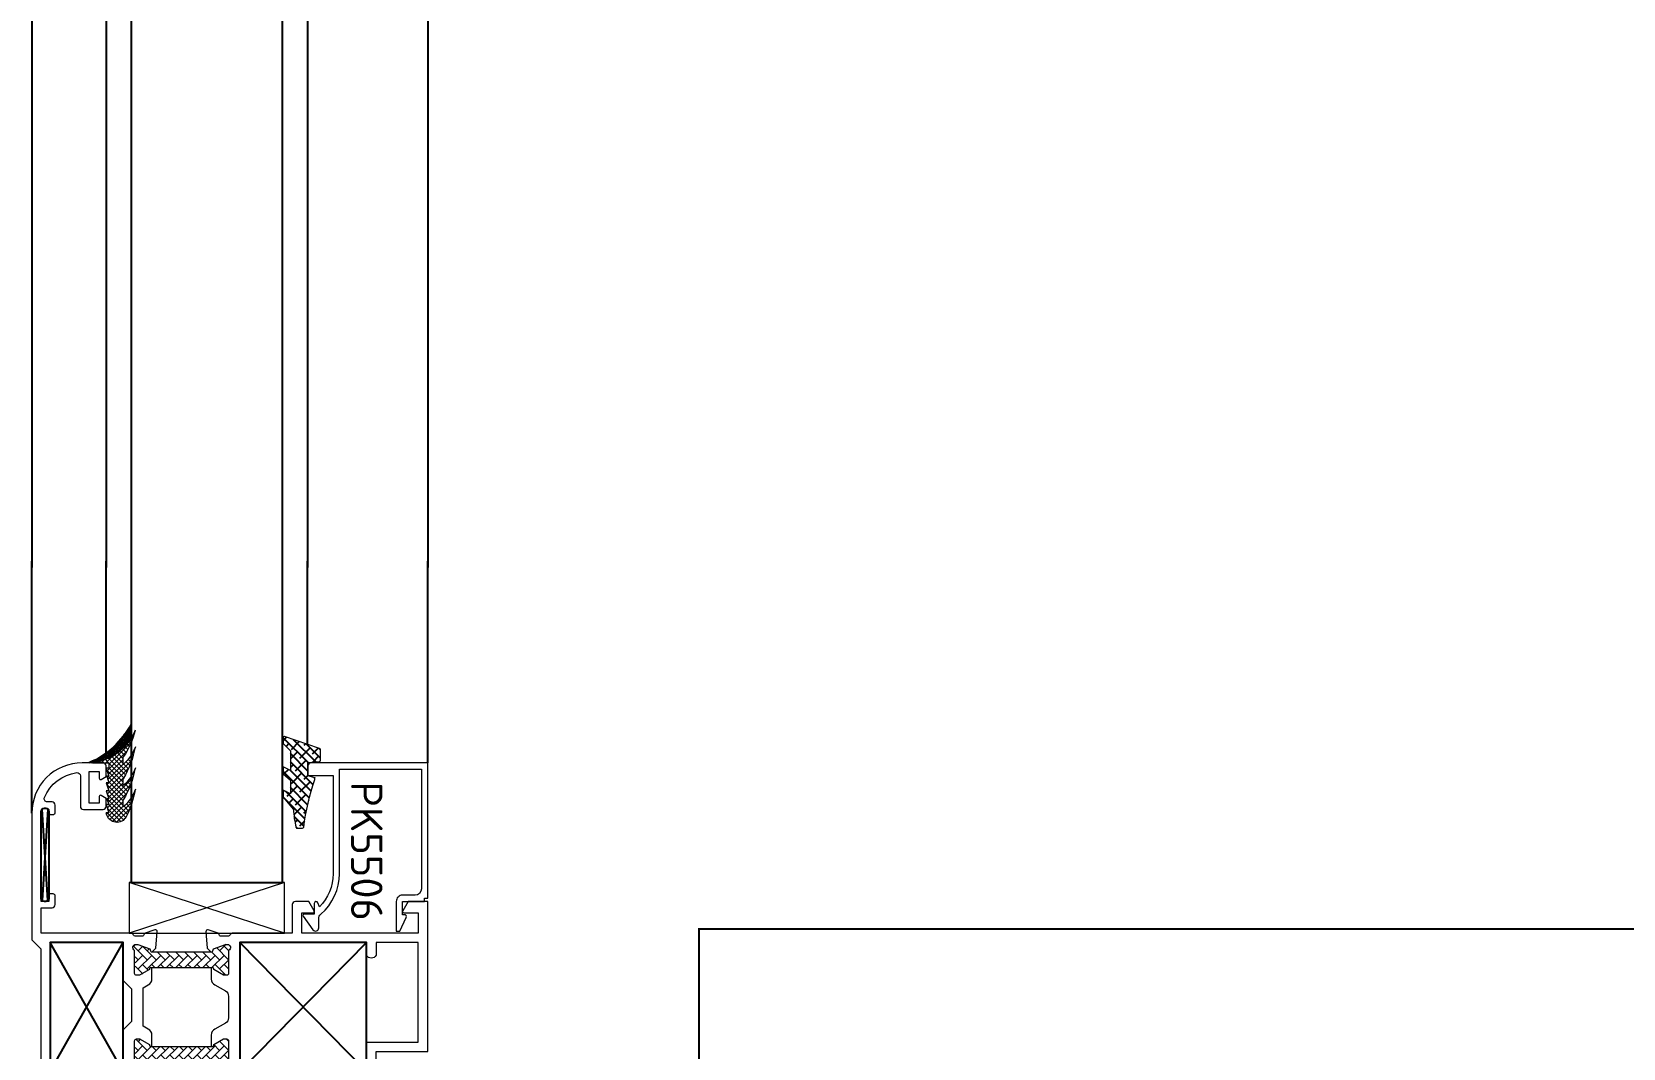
# Model space of a CAD drawing. Header units: inches. Extents: x 24920 to 61775, y 10942 to 38819.
# Drawn here: x 42706.7 to 42959.1, y 24187.6 to 24348.9 of the extents above; entities that cross this region are included whole.
import ezdxf
from ezdxf.enums import TextEntityAlignment as Align

# ---------------------------------------------------------------- set-up
doc = ezdxf.new("R2010")
doc.units = ezdxf.units.IN
doc.header["$MEASUREMENT"] = 0
doc.header["$PDMODE"] = 1
for name, color, linetype in [('0-dimension', 3, 'Continuous'), ('0-铝合金投影', 112, 'Continuous'), ('0-铝型材', 6, 'Continuous'), ('1_型材文字', 53, 'Continuous'), ('1_角码', 145, 'Continuous'), ('1_配件等', 145, 'Continuous'), ('4玻璃幕墙', 4, 'Continuous'), ('A-ELEV-GLAZ', 155, 'Continuous'), ('bz', 1, 'Continuous'), ('dim', 173, 'Continuous'), ('LAYER1', 9, 'Continuous'), ('P-完成面', 3, 'Continuous'), ('PUB_HATCH', 8, 'Continuous'), ('填充', 8, 'Continuous')]:
    doc.layers.add(name, color=color, linetype=linetype)
doc.styles.add('DIM', font='simplex.shx', dxfattribs={"width": 0.6, "bigfont": 'extfont.shx'})
doc.styles.add('节点标注', font='TSSDENG', dxfattribs={"width": 0.7, "bigfont": 'HZTXT'})
doc.dimstyles.new('1比25', dxfattribs={"dimscale": 25, "dimtxt": 3.5, "dimasz": 1, "dimexe": 1, "dimexo": 1, "dimgap": 0.6, "dimtad": 1, "dimdec": 0, "dimrnd": 5, "dimzin": 0, "dimdsep": 46, "dimtxsty": 'DIM', "dimblk": 'ARCHTICK', "dimcen": 0.09, "dimdle": 1, "dimclrd": 1, "dimclre": 1, "dimclrt": 1, "dimadec": 0, "dimazin": 0, "dimtfac": 1, "dimtdec": 0, "dimtix": 1, "dimtmove": 2, "dimatfit": 3, "dimldrblk": '引线箭头（自定义）', "dimfxl": 0, "dimtolj": 1, "dimtzin": 0, "dimarcsym": 0})

# ---------------------------------------------------------------- blocks, each defined once
blk = doc.blocks.new('jt1retgr')
at = {"layer": 'PUB_HATCH'}
h = blk.add_hatch(dxfattribs=at)
h.set_pattern_fill('ANSI38', color=256, scale=0.3, angle=90, style=0)
h.set_pattern_definition([(135, (-33372.16932846193, -12130.21499361774), (-0.6735192090801866, -0.6735192090801864), []), (225, (-33372.16932846193, -12130.21499361774), (-0.6735192090801867, -2.020557627240559), [2.38125, -1.428749999999999])])
edge = h.paths.add_edge_path()
edge.add_arc((5.21368653531681, -3.751369694853565), 0.2000000000081566, -89.99999999791572, 12.291178669965916, ccw=False)
edge.add_line((5.213686535324086, -3.951369694854292), (4.396281005014316, -3.951369694854292))
edge.add_arc((4.396281005021592, -3.751369694853565), 0.2000000000007276, 202.2263016916417, 269.9999999979156, ccw=False)
edge.add_line((4.211141597210371, -3.827022848639899), (3.160827811305352, -2.793188075160287))
edge.add_line((3.160827811305352, -2.793188075160287), (0.03540430798602756, -2.793188075160287))
edge.add_line((0.0354043079860276, -2.793188075160287), (0.6253967245138484, -3.951369694854292))
edge.add_line((0.6253967245138484, -3.951369694854292), (-0.5042500181079957, -3.951369694854292))
edge.add_line((-0.5042500181079959, -3.951369694854292), (-1.504055551260535, -2.793188075160287))
edge.add_line((-1.504055551260535, -2.793188075160287), (-3.654979366874613, -2.793188075160287))
edge.add_line((-3.654979366874613, -2.793188075160287), (-3.064986950346792, -3.951369694854292))
edge.add_line((-3.064986950346792, -3.951369694854292), (-4.194633692968636, -3.951369694854292))
edge.add_line((-4.194633692968636, -3.951369694854292), (-6.138046794440014, -2.299999999999272))
edge.add_arc((-5.648265787232956, 11.02926395109898), 13.33825936593933, 255.4989929169481, 267.89562535710763, ccw=False)
edge.add_arc((-8.93804679443565, -1.6904530304746), 0.2000000000016397, 180.0000000005211, 255.4989929160493, ccw=False)
edge.add_line((-9.138046794440015, -1.690453030476419), (-9.138046794440015, -0.8779957847964396))
edge.add_arc((-8.93804679443565, -0.8779957848000776), 0.2000000000043656, 96.99088902801992, 179.9999999989578, ccw=False)
edge.add_arc((-13.28335703766788, 34.55830016878645), 35.50171973476818, 276.9908890281266, 289.5342684073844)
edge.add_line((-1.412626060096954, 1.10000000000582), (-1.112626060108595, 1.100000000000363))
edge.add_line((-1.112626060108595, 1.100000000000363), (-0.8126260601129615, 0))
edge.add_line((-0.8126260601129615, 0), (1.287373939892859, 0))
edge.add_line((1.287373939892859, 0), (1.467949674050032, 1.819749226551721))
edge.add_arc((1.666972205559432, 1.799999999999272), 0.1999999999945746, 89.99999999791561, 174.333028193871, ccw=False)
edge.add_line((1.666972205566707, 2), (3.324719082142109, 2))
edge.add_arc((3.324719082142109, 1.800000000004729), 0.1999999999952706, 12.291178669326086, 90, ccw=False)
edge.add_line((3.520134754391618, 1.842575991318881), (5.409102207580871, -3.708793703533956))
at = {"layer": '1_配件等', "lineweight": 9}
blk.add_lwpolyline([(5.409102207580871, -3.708793703533956, -0.4785360332758481), (5.213686535324086, -3.951369694854292), (4.396281005014316, -3.951369694854292, -0.3046512834815854), (4.211141597210371, -3.827022848639899), (3.160827811305352, -2.793188075160287), (0.0354043079860276, -2.793188075160287), (0.6253967245138484, -3.951369694854292), (-0.5042500181079959, -3.951369694854292), (-1.504055551260535, -2.793188075160287), (-3.654979366874613, -2.793188075160287), (-3.064986950346792, -3.951369694854292), (-4.194633692968636, -3.951369694854292), (-6.138046794440014, -2.299999999999272, -0.0541433272488327), (-8.988126198652026, -1.884081678339498, -0.3418842107346199), (-9.138046794440015, -1.690453030476419), (-9.138046794440015, -0.8779957847964396, -0.3789115697812797), (-8.962389096574043, -0.6794826811328676, 0.0547855309662918), (-1.412626060096954, 1.10000000000582), (-1.112626060108595, 1.100000000000363), (-0.8126260601129615, 0), (1.287373939892859, 0), (1.467949674050032, 1.819749226551721, -0.3855321943494289), (1.666972205566707, 2), (3.324719082142109, 2, -0.352689386655525), (3.520134754391618, 1.842575991318881)], format="xyb", close=True, dxfattribs=at)
blk = doc.blocks.new('PK5506')
at = {"layer": '0-铝型材', "lineweight": 9}
blk.add_lwpolyline([(-24.05410618783208, -4.000217362890907), (-21.95398006535834, -4.000217362890907), (-21.95403705723584, -0.5003543628899934), (-21.45400605723262, -0.5003473628912616), (-21.45401405723533, -0.0003473628912616), (0.0458899427903816, 4.6371096687e-06), (0.0458899427903816, -18.50016436289115, -0.4142135623730951), (-0.4541100572096184, -19.00016436289115), (-1.954110057209618, -19.00016436289115), (-1.954110057209618, -15.00017962974743), (-17.5500368658104, -15.00018636866844, 0.2006680091547975), (-22.81903924944345, -17.20018864537815), (-22.16092049714644, -17.41507598871249, -0.8534600213173069), (-22.25404005724704, -18.00025736289171), (-23.95407005719608, -18.00024262959232), (-23.95407005719608, -19.60022036289229, -0.6104819596029583), (-24.27041605720297, -19.76294036289255), (-26.44497649470577, -18.20688082491688, -0.7293416224067295), (-26.15405205724528, -17.3002323628898), (-24.70602026861161, -17.3002323628898, 0.2195849521490703), (-23.94517314323457, -16.94916352391374, -0.2197185801068457), (-17.54977404390229, -14.00018636855384), (-0.9541100572096184, -14.00017919766651), (-0.9541100572096184, -1.000011734809959), (-19.95402899972396, -1.000322805593896, 0.4142135373502237), (-20.9540126278298, -2.000339091810019), (-20.95398006757023, -4.000073479710409, -0.4142557054092502), (-21.95398005720926, -5.000217362890907), (-26.65403705724748, -5.000217362890907), (-26.65403705724748, -4.441679364830633), (-24.4808916663751, -3.42832502677993, -0.5486187866266656), (-24.05410618783208, -3.700217362891635)], format="xyb", close=True, dxfattribs=at)
blk.add_blockref('jt1retgr', (-1.204110057209618, -19.00016436289115))
blk = doc.blocks.new('jtww')
at = {"layer": 'A-ELEV-GLAZ', "ltscale": 3}
h = blk.add_hatch(dxfattribs=at)
h.set_pattern_fill('ANSI36', color=252, scale=0.066)
h.set_pattern_definition([(45, (15.13436106266454, 2.59951690165326), (0.1111306694982308, 0.4074791214935129), [0.5238750000000002, -0.104775, 0, -0.104775])])
edge = h.paths.add_edge_path()
edge.add_line((7.456901594029943, 3.951369694751974), (5.25059511241244, 3.951369694751974))
edge.add_arc((9.6618838455409, -3.191011355755563), 8.394824319692862, 121.7003733196396, 172.9516264233444)
edge.add_line((1.33050000000486, -2.160905256025671), (1.33050000000486, -2.706784059208529))
edge.add_arc((13.87949792117552, -8.105922956342054), 13.6611877103185, 118.043030774745, 156.7204674396831, ccw=False)
at = {"layer": 'LAYER1', "lineweight": 9}
h = blk.add_hatch(dxfattribs=at)
h.set_pattern_fill('ANSI37', color=8, scale=0.165, style=0)
h.set_pattern_definition([(44.99999999999999, (15.13436106266454, 2.59951690165326), (-0.3704355649941025, 0.3704355649941025), []), (135, (15.13436106266454, 2.59951690165326), (-0.3704355649941026, -0.3704355649941025), [])])
h.paths.add_polyline_path([(-2.276650537073408, 2.713449445638161), (-1.18688140405601, 2.713449445638161, -0.0838649914916456), (3.780077632597851, 4.58930548044509, 0.1176096148961845), (1.073056192567775, 2.713449445638161), (2.267303649068082, 2.713449445638161, -0.0958320188994669), (6.505351099907158, 4.587765950794619, 0.2719981570504106), (1.33050000000486, -2.16090525654954), (1.33050000000486, 0.4298478910618542), (0.4782124723654415, 0.4298478910618542), (0.4782124723654415, 0.0048309828539459), (-0.7968382523746987, 0.4298478910618542), (-0.7968382523746987, 0.0865887704690067), (-1.826615614036825, 0.4298478910618542), (-1.826615614036825, 0.0048309828539459), (-3.10166633866055, 0.4298478910618542), (-3.10166633866055, 0.0048309828539459), (-4.37671706340069, 0.4298478910618542), (-4.37671706340069, 0.1216656909359699), (-5.30126366383655, 0.4298478910618542), (-5.30126366383655, 0.0048309828539459), (-6.57631438834386, 0.4298478910618542), (-6.57631438834386, 0.0048309827957382, -0.6862462320006325), (-7.436426825449133, 3.039785260594271, -0.0774035857818756), (-2.951019759674352, 4.59089102959615, 0.1177655769966079), (-5.662110583775473, 2.713449445638161), (-4.536588133464363, 2.713449445638161, -0.0838649914916455), (0.4303709031894978, 4.58930548044509, 0.1176096149042532)])
at = {"color": 1, "ltscale": 3}
blk.add_line((7.456901594146359, 3.951369694751974), (5.965104170341247, 3.951369694751974), dxfattribs=at)
blk.add_arc((13.87949792059345, -8.105922955818187), 13.66118770955657, 118.0430307754168, 156.7204674416884, dxfattribs=at)
at = {"layer": '1_配件等', "linetype": 'ByBlock', "lineweight": 9}
for p, q in [((-5.662110583775473, 2.713449445638161), (-4.536588133347947, 2.713449445638161)), ((-2.276650536840576, 2.713449445638161), (-1.186881404172425, 2.713449445638161)), ((1.073056192567775, 2.713449445638161), (2.267303649184497, 2.713449445638161)), ((-5.30126366383655, 0.0048309828539459), (-6.57631438834386, 0.4298478910618542)), ((-6.57631438834386, 0.4298478910618542), (-6.57631438834386, 0.0048309828539459)), ((-4.37671706340069, 0.1216656909359699), (-5.30126366383655, 0.4298478910618542)), ((-5.30126366383655, 0.4298478910618542), (-5.30126366383655, 0.0048309828539459)), ((-3.10166633866055, 0.0048309828539459), (-4.37671706340069, 0.4298478910618542)), ((-4.37671706340069, 0.4298478910618542), (-4.37671706340069, 0.1216656909359699)), ((-3.10166633866055, 0.0048309828539459), (-4.37671706340069, 0.4298478910618542)), ((-4.37671706340069, 0.4298478910618542), (-4.37671706340069, 0.1216656909359699)), ((-3.10166633866055, 0.4298478910618542), (-3.10166633866055, 0.0048309828539459)), ((-1.826615614036825, 0.0048309828539459), (-3.10166633866055, 0.4298478910618542)), ((-3.10166633866055, 0.4298478910618542), (-3.10166633866055, 0.0048309828539459)), ((-1.826615614036825, 0.0048309828539459), (-3.10166633866055, 0.4298478910618542)), ((-0.7968382523746987, 0.0865887704690067), (-1.826615614036825, 0.4298478910618542)), ((-1.826615614036825, 0.4298478910618542), (-1.826615614036825, 0.0048309828539459)), ((-0.7968382523746987, 0.0865887704690067), (-1.826615614036825, 0.4298478910618542)), ((-1.826615614036825, 0.4298478910618542), (-1.826615614036825, 0.0048309828539459)), ((0.4782124723654415, 0.0048309828539459), (-0.7968382523746987, 0.4298478910618542)), ((-0.7968382523746987, 0.4298478910618542), (-0.7968382523746987, 0.0865887704690067)), ((0.4782124723654415, 0.0048309828539459), (-0.7968382523746987, 0.4298478910618542)), ((-0.7968382523746987, 0.4298478910618542), (-0.7968382523746987, 0.0865887704690067)), ((1.33050000000486, 0.4298478910618542), (0.4782124723654415, 0.4298478910618542)), ((0.4782124723654415, 0.4298478910618542), (0.4782124723654415, 0.0048309828539459)), ((1.33050000000486, 0.4298478910618542), (0.4782124723654415, 0.4298478910618542)), ((0.4782124723654415, 0.4298478910618542), (0.4782124723654415, 0.0048309828539459)), ((1.33050000000486, -2.160905256083879), (1.33050000000486, 0.4298478910618542)), ((1.33050000000486, -1.270219741827986), (1.33050000000486, 0.4298478910618542)), ((1.33050000000486, -2.160905256083879), (1.33050000000486, -2.706784059324945))]:
    blk.add_line(p, q, dxfattribs=at)
for centre, radius, start, end in [((-6.421416046831553, 1.688085476545438), 1.690366583582811, 126.9034118939091, 264.7422711224302), ((-0.2139391198640514, -10.5849429714458), 15.42068571933128, 100.0338196667527, 117.9281258740682), ((-0.3762913629531686, -2.023281584932647), 7.097640853901117, 110.3362926114404, 138.135830332168), ((3.499454124096984, -11.05089774480666), 15.93848263619191, 100.9028418230197, 120.277675341293), ((3.009168683981726, -2.023281584932647), 7.097640853901173, 110.3362926114404, 138.135830332168), ((6.849160853505339, -11.05089774480666), 15.93848263618905, 100.9028418230197, 120.277675341293), ((6.35887541339008, -2.023281584932647), 7.097640853901173, 110.3362926114404, 138.135830332168), ((9.661883845890143, -3.191011355930186), 8.394824319997653, 112.0867128567613, 172.9516264233972), ((9.231010873301157, -7.303784740770879), 12.19992619035545, 102.9097558613569, 124.8059701585507)]:
    blk.add_arc(centre, radius, start, end, dxfattribs=at)
blk = doc.blocks.new('jqp1')
at = {"layer": '1_角码'}
for p, q in [((7.253559202501492, 0.4540033906087047), (-7.253559202501492, -0.4540033905941528)), ((-7.253559202508768, 0.4540033905941528), (7.253559202508768, -0.4540033905796009))]:
    blk.add_line(p, q, dxfattribs=at)
blk.add_lwpolyline([(-6.900005811912706, 0.6004499999980908), (6.900005811912706, 0.6004500000126427, -0.4142135623730951), (7.400005811912706, 0.1004500000126427), (7.400005811912706, -0.1004499999835389, -0.4142135623730951), (6.900005811912706, -0.6004499999835389), (-6.900005811912706, -0.6004499999980908, -0.4142135623703526), (-7.400005811912706, -0.1004499999980908), (-7.400005811912706, 0.1004499999980908, -0.4142135623730951)], format="xyb", close=True, dxfattribs=at)
blk = doc.blocks.new('pk5504')
at = {"layer": '填充', "lineweight": 9}
h = blk.add_hatch(dxfattribs=at)
h.set_pattern_fill('AR-HBONE', color=256, scale=0.01, angle=-180, style=0)
h.set_pattern_definition([(225, (-4525.867842612669, 961.0418416506), (-6e-16, -1.436840979371064), [3.048, -1.016]), (314.9999999999999, (-4526.586262612669, 960.3234216505999), (-6e-16, -1.436840979371064), [3.048, -1.016])])
h.paths.add_polyline_path([(6.257073156208207, 17.54552052471445), (6.257073156208207, 27.24722960823783, 0.4142135623730119), (6.057073156208388, 27.44722960823674), (5.95196607345224, 27.44722960823674), (5.057073156208388, 28.99722960823783), (5.057073156208388, 29.49722960823783, -0.4142135623731022), (5.357073156208571, 29.79722960823801), (8.998815586714043, 29.79722960823801, -0.8128360659240026), (9.957073156208933, 29.5972296082382), (9.957073156208933, 29.31012959326108), (9.25617548641367, 27.38442907215176), (8.90530934718754, 27.29041477349529, 0.3398562819954276), (8.75707336407686, 27.09694125582428), (8.763813560618471, 17.74700575281349, 0.4137913427953661), (8.90530934718754, 17.50233535945517), (9.25617548641367, 17.4083210607987), (9.957073156208933, 15.48262053968938), (9.957073156208933, 15.19552052471499, -0.8128360659240026), (8.998815586714043, 14.99552052471335), (5.357073156208571, 14.99552052471335, -0.4142135623730952), (5.057073156208388, 15.29552052471444), (5.057073156208388, 15.79552052471445), (5.95196607345224, 17.34552052471554), (6.057073156208388, 17.34552052471554, 0.4142135623730326)])
h.paths.add_polyline_path([(-6.242926843791793, 17.54552052471445, 0.4142135623730119), (-6.042926843791065, 17.34552052471554), (-5.937819761034915, 17.34552052471554), (-5.042926843791065, 15.79552052471445), (-5.042926843791065, 15.29552052471444, -0.4142135623730951), (-5.342926843791246, 14.99552052471335), (-8.984669274294902, 14.99552052471335, -0.8128360659240026), (-9.942926843791609, 15.19552052471499), (-9.942926843791609, 15.48262053968938), (-9.242029173996343, 17.4083210607987), (-8.891163034771125, 17.50233535945517, 0.4137913427960309), (-8.749667248201149, 17.74700575281349), (-8.742927051659535, 27.09694125582428, 0.3398562819954527), (-8.891163034771125, 27.29041477349529), (-9.242029173996343, 27.38442907215176), (-9.942926843791609, 29.31012959326108), (-9.942926843791609, 29.5972296082382, -0.8128360659240026), (-8.984669274294902, 29.79722960823801), (-5.342926843791246, 29.79722960823801, -0.4142135623730951), (-5.042926843791065, 29.49722960823783), (-5.042926843791065, 28.99722960823783), (-5.937819761034915, 27.44722960823674), (-6.042926843791065, 27.44722960823674, 0.4142135623729494), (-6.242926843791793, 27.24722960823783)])
at = {"layer": '0-铝型材', "lineweight": 9}
for points in [[(-3.525018447347974, 27.63622382769791, -0.2949418088613202), (-4.436651185002119, 27.04722960823801), (-6.048642470343112, 27.04722960823801, -1.000000000000283), (-6.048642470343112, 27.44722960823674), (-5.943535387587872, 27.44722960823674), (-5.048642470343111, 28.99722960823783), (-5.048642470343111, 29.49722960823783, 0.4142135623730951), (-5.348642470343293, 29.79722960823801), (-8.990384900847857, 29.79722960823801, 0.8128360659240026), (-9.948642470343657, 29.5972296082382), (-9.948642470343657, 29.31012959326108), (-9.247744800549297, 27.38442907215176), (-8.896878661322262, 27.29041477349529, -0.5773502691896788), (-8.80722111410614, 26.95580825199977), (-9.338596253915057, 26.42443311218995), (-11.92249574751986, 26.19837119881049, -0.5373193821394181), (-12.23395942523257, 26.58993470654968), (-11.67922568439553, 28.29722960823801), (-11.54864247034311, 28.29722960823801, 0.4142135623730951), (-11.24864247034384, 28.5972296082382), (-11.24864247034384, 29.69677107380812, 0.4142135623731159), (-11.74864247034384, 30.19677107380812), (-18.75050364374328, 30.19677107380812), (-18.75050364374328, 31.69709826545295), (-16.75050364374328, 31.69709826545295), (-16.75064471189853, 34.19709826545295), (-15.25060239145387, 34.19709826545295), (-15.25060239145387, 31.69709826545295), (-12.25060239145114, 31.69709826545295), (-12.25060239145114, 40.99709826545404), (-12.05060239145223, 41.19709826545295), (-12.25060239145114, 41.39709826545369), (-12.25060239145114, 51.69709826545296), (-15.25060239145387, 51.69709826545296), (-15.25060239145387, 49.19709826545296), (-16.75060239145114, 49.19709826545296), (-16.75060239145114, 53.16609826545391), (-16.05059332231849, 53.5703085819605, -0.5773328160278915), (-15.75060239145114, 53.39709826545369), (-15.75060239145114, 53.19709826545022), (-7.050745103941152, 53.19709826545022), (-7.050893547633677, 61.39809826545207), (16.75142624497584, 61.39809826545207), (16.75142624497584, 58.3011533193785), (15.25142624491764, 57.42515331948015, -0.5780341031845456), (14.95142624497657, 57.59815331937715), (14.95142624497657, 59.89809826545206), (11.75042624497564, 59.89809826545206), (11.75042624497564, 41.39830321152567), (14.95142624497657, 41.39830321152567), (14.95142624497657, 43.19830321152767, -0.5780341031846495), (15.25142624491764, 43.37130321142467), (16.75042624497564, 42.50530321152655), (16.75042624487923, 40.39830321150475, -0.4142135623603087), (16.25042624487832, 39.89830321152567), (11.75042624497564, 39.89830321152567), (11.75042624497564, 30.52147422175404, -0.2676609831506782), (11.50089188731636, 30.08873069261972, 0.2676609831506782), (11.25135752965616, 29.65598716348722), (11.25135752965616, 28.5972296082382, 0.4142135623731229), (11.55135752965634, 28.29722960823801), (11.68194074370876, 28.29722960823801), (12.23667448454489, 26.58993470654968, -0.5373193821394181), (11.92521080683218, 26.19837119881049), (9.341311313228287, 26.42443311218995), (8.809936173419374, 26.95580825199977, -0.5773502691896788), (8.899593720635492, 27.29041477349529), (9.25045985986162, 27.38442907215176), (9.951357529656887, 29.31012959326108), (9.951357529656887, 29.5972296082382, 0.8128360659240026), (8.993099960161999, 29.79722960823801), (5.351357529656525, 29.79722960823801, 0.4142135623730951), (5.051357529656343, 29.49722960823783), (5.051357529656343, 28.99722960823783), (5.946250446901102, 27.44722960823674), (6.051357529656342, 27.44722960823674, -1.000000000000283), (6.051357529656342, 27.04722960823801), (4.439366244315352, 27.04722960823801, -0.2949418088613223), (3.527733506660297, 27.63622382769791), (2.568751372140468, 29.29722960823801, 0.2679491924311212), (1.702725968356389, 29.79722960823801), (-1.700010909043157, 29.79722960823801, 0.2679491924311224), (-2.566036312828146, 29.29722960823801)], [(-10.25060239144932, 49.69709826545296), (-10.25060239145114, 51.69709826545296), (-5.550720188321974, 51.69709826545296), (-5.550720188321974, 51.69709826545296), (-5.551602391453343, 59.89809826545206), (-5.551602391453343, 59.89809826545206), (10.25042624497564, 59.89809826545206), (10.25042624497564, 53.19709826545296), (8.250426244975642, 53.19709826545296, 0.6666666666667443), (8.250426244975642, 51.69709826545296), (10.25042624497564, 51.69709826545296), (10.25042624497564, 51.69709826545296), (10.25042624497564, 31.5970982654535), (-10.25060239145114, 31.5970982654535), (-10.25060239144932, 33.49709826545222), (-10.75071675629897, 33.49709826545222), (-10.75068063909566, 38.19709826545295), (-10.25060239145114, 38.69717651309656), (-10.25060239145114, 43.69702001781206), (-10.75068063909566, 44.19709826545296), (-10.75060859087534, 49.6970943566148)], [(17.65165583546695, 2.295004997160503, -0.4142135623730951), (17.95165583546713, 1.995004997159412), (17.95165583546713, 1.295004997160503), (16.75165583546641, 1.295004997160503), (16.75165583546641, 0.0941049971606845), (31.2516558354655, 0.0941049971606845, 0.4142135623730675), (31.55165583546568, 0.3941049971599568), (31.55165583546568, 0.9950049971594124, 0.4142135623730951), (31.2516558354655, 1.295004997160503), (30.85165583546586, 1.295004997160503, -0.4142135623730675), (30.55165583546568, 1.595004997159776), (30.55165583546568, 1.995004997159412, -0.4142135623730673), (30.85165583546586, 2.295004997160503), (32.05165583546568, 2.295004997160503, -0.4142135623730951), (32.55165583546568, 1.795004997160503), (32.55165583546659, 1.05344459616208, 0.5347372962525704), (33.2433225021332, 0.5916395627464226, 0.2670020966323277), (37.19361895930433, 5.728438330495008, 0.4539476961149197), (36.69808333439414, 6.295104997161615), (31.85165583546587, 6.295104997161615, -0.4142135623731035), (31.35165583546586, 6.795104997161615), (31.35165583546586, 9.893340751914362, -0.4142135623730951), (31.85165583546587, 10.39334075191436), (33.11327339714171, 10.39334075191436), (33.57515361249261, 9.593340751916003, -0.5773502691896538), (33.4019485317358, 9.29334075191582), (32.35165583546677, 9.29334075191582), (32.35165583546677, 7.693340751915457), (37.35165583546677, 7.693340751915457), (37.35165583546677, 9.29334075191582), (36.30136313919775, 9.29334075191582, -0.5773502691896982), (36.12815805844093, 9.593340751916003), (36.59003827379184, 10.39334075191436), (38.2516558354664, 10.39334075191436, -0.4142135623730951), (38.7516558354664, 9.893340751914362), (38.7516558354664, 6.595104997161798, -0.4142135623731023), (30.75165583546641, -1.404895002839111), (10.65062063447021, -1.404895002839111), (9.245725631631103, 0), (-9.245725631631103, 0), (-10.65062063447021, -1.404895002839111), (-37.25169734379415, -1.404895002839111, -0.4142135623730951), (-37.75169734379415, -0.9048950028391118), (-37.75169734379415, 2.194104997160138, -0.4142135623730951), (-37.25169734379415, 2.694104997160138), (-35.58263745146542, 2.694104997160138), (-35.17849226303223, 1.99410499716032, -0.5773502691896992), (-35.35169734378906, 1.694104997160138), (-36.35169734379451, 1.694104997160138), (-36.35169734379451, 0.0941049971606845), (-31.35169734379451, 0.0941049971606845), (-31.35169734379451, 1.694104997160138), (-32.45199004006372, 1.694104997160138, -0.5773502691896341), (-32.62519512082054, 1.99410499716032), (-32.22104993238736, 2.694104997160138), (-30.8516973437936, 2.694104997160138), (-30.35169734379451, 2.19500499716014), (-29.65169734379287, 2.19500499716014, -0.4142135623730882), (-29.35169734379361, 1.895004997160867), (-29.35169734379361, 1.495004997159412, -0.4142135623730951), (-29.65169734379287, 1.19500499716014), (-30.05169734379342, 1.19500499716014, 0.4142135623730884), (-30.35169734379451, 0.8950049971608677), (-30.35169734379451, 0.3941049971599568, 0.4142135623730951), (-30.05169734379342, 0.0941049971606845), (-15.55169734379524, 0.0941049971606845), (-15.55169734379524, 1.19500499716014), (-16.75169734379415, 1.19500499716014), (-16.75169734379415, 1.895004997160867, -0.4142135623730951), (-16.45169734379487, 2.19500499716014), (-15.05169734379433, 2.19500499716014, -0.4142135623733491), (-14.55169734379433, 1.69500499716014), (-14.55169734379524, 0.0941049971606845), (-11.75101684353194, 0.0941049971606845), (-11.75101684353194, 14.22866355496444, -0.2683955210281703), (-11.50029529927815, 14.66209203983817, 0.2683955210281646), (-11.24957375502436, 15.09552052471372), (-11.24957375502436, 16.09552052471372, 0.4142135623730951), (-11.54957375502454, 16.3955205247139), (-11.68015696907696, 16.3955205247139), (-12.23489070991309, 18.10281542640041, -0.5373193821394385), (-11.92342703220038, 18.49437893414142), (-9.339527538597395, 18.26831702076015), (-8.808152398787568, 17.73694188095032, -0.5773502691896841), (-8.8978099460046, 17.40233535945663), (-9.248676085229816, 17.30832106079833), (-9.949573755024176, 15.38262053968901), (-9.949573755024176, 15.09552052471372, 0.8128360659240048), (-8.991316185528378, 14.8955205247139), (-5.349573755024721, 14.8955205247139, 0.4142135623730951), (-5.049573755024539, 15.19552052471499), (-5.049573755024539, 15.69552052471408), (-5.94446667226839, 17.24552052471335), (-6.049573755024539, 17.24552052471335, -1.000000000000283), (-6.049573755024539, 17.6455205247139), (-4.437582469683547, 17.6455205247139, -0.2949418088613254), (-3.525949732029404, 17.05652630525128), (-3.055502507050732, 16.24168780931086), (3.056354997000198, 16.24168780931086), (3.526802221979779, 17.05652630525128, -0.2949418088613254), (4.438434959634832, 17.6455205247139), (6.050426244975824, 17.6455205247139, -1.000000000000283), (6.050426244975824, 17.24552052471335), (5.945319162219675, 17.24552052471335), (5.050426244975824, 15.69552052471408), (5.050426244975824, 15.19552052471499, 0.4142135623730951), (5.350426244976006, 14.8955205247139), (8.99216867548057, 14.8955205247139, 0.8128360659240048), (9.95042624497546, 15.09552052471372), (9.95042624497546, 15.38262053968901), (9.2495285751811, 17.30832106079833), (8.898662435954975, 17.40233535945663, -0.5773502691896841), (8.809004888737945, 17.73694188095032), (9.34038002854777, 18.26831702076015), (11.92427952215075, 18.49437893414142, -0.5373193821394385), (12.23574319986346, 18.10281542640041), (11.68100945902733, 16.3955205247139), (11.55042624497582, 16.3955205247139, 0.4142135623730951), (11.25042624497564, 16.09552052471372), (11.25042624497564, 15.09552052471372, 0.2679491924311202), (11.50042624497564, 14.66250782282077, -0.267949192431124), (11.75042624497564, 14.22949512092964), (11.75042624497564, 0.0973662785345369), (15.7516558354655, 0.0973662785345369), (15.7516558354655, 1.795004997160503, -0.4142135623730951), (16.2516558354655, 2.295004997160503)]]:
    blk.add_lwpolyline(points, format="xyb", close=True, dxfattribs=at)
blk.add_lwpolyline([(-10.25101684353194, 1.5), (-10.25101684353194, 13.09168780930849), (-3.600831256308993, 13.09168780930849), (-2.250831256309538, 14.44168780931068), (2.845960590680078, 14.44168780930886), (4.195960590680442, 13.09168780930849), (10.25001179289484, 13.09168780930849), (10.25001179289484, 1.5)], close=True, dxfattribs=at)
at = {"layer": '1_角码'}
for p, q in [((-10.25060239145114, 51.69709826545296), (10.25042624497564, 31.5970982654535)), ((-10.25060239145114, 31.5970982654535), (10.25042624497564, 51.69709826545296)), ((-10.25101684353194, 13.09168780930849), (10.25001179289484, 1.5)), ((-10.25101684353194, 1.5), (10.25001179289484, 13.09168780930849))]:
    blk.add_line(p, q, dxfattribs=at)
for points in [[(-10.25060239145114, 51.69709826545296), (10.25042624497564, 51.69709826545296), (10.25042624497564, 31.5970982654535), (-10.25060239145114, 31.5970982654535)], [(-10.25101684353194, 13.09168780930849), (10.25001179289484, 13.09168780930849), (10.25001179289484, 1.5), (-10.25101684353194, 1.5)]]:
    blk.add_lwpolyline(points, close=True, dxfattribs=at)
at = {"layer": '1_配件等', "lineweight": 9}
for p, q in [((-8.749741678533608, 17.6437567156936), (-8.742926843791793, 27.0972296082382)), ((-6.242926843791793, 17.54552052471445), (-6.242926843791793, 27.24722960823783)), ((6.257073156208207, 17.54552052471445), (6.257073156208207, 27.24722960823783)), ((8.763887990950934, 17.6437567156936), (8.757073156208207, 27.0972296082382))]:
    blk.add_line(p, q, dxfattribs=at)
at = {"layer": '1_角码', "xscale": -1}
for p in [(-22.95170315572159, 0.6945549971587753), (24.15166164737911, 0.6945549971460423)]:
    blk.add_blockref('jqp1', p, dxfattribs=at)
blk = doc.blocks.new('20180704170106')
at = {"layer": '1_配件等', "linetype": 'ByBlock', "lineweight": 9}
for p, q in [((-42.77919553685933, 25.49026396637783), (-34.77919553685933, 0.8667094151023775)), ((-34.77919553685933, 25.49026396637783), (-42.77919553685933, 0.8667094151023775))]:
    blk.add_line(p, q, dxfattribs=at)
blk.add_lwpolyline([(-34.77919553685933, 25.49026396637783), (-42.77919553685933, 25.49026396637783), (-42.77919553685933, 0.8667094151023775), (-34.77919553685933, 0.8667094151023775)], close=True, dxfattribs=at)
ref = blk.add_blockref('PK5506', (-61.73453518468887, 48.23229117156007), dxfattribs=dict(xscale=-1))
ref.add_attrib('型材代号', 'PK5506', dxfattribs={"layer": '1_型材文字', "height": 5.000000000000001, "style": '节点标注', "width": 0.9995774959060156}).set_placement((-58.8113630535081, 36.04710371326655), (-36.70532227866352, 36.04710371326655), align=Align.FIT)
at = {"xscale": -1}
blk.add_blockref('jtww', (-60.4499251274392, -2.772885764017701), dxfattribs=at)
at = {"layer": '0-dimension', "xscale": -1}
blk.add_blockref('pk5504', (-23.02876929193735, -13.16615304676816), dxfattribs=at)
blk = doc.blocks.new('*U736')
at = {"layer": '0-铝合金投影'}
for p, q in [((-119.0033106184472, -34.09484810214451), (-1134.998238720704, -34.09484810214451)), ((-121.9186727536925, -53.14865998018319), (-1134.998238720704, -53.14865998018319)), ((-120.555905873034, -85.09995620571533), (-1134.998238720704, -85.09995620571533)), ((-111.0033106184473, -96.89819196046697), (-1134.998238720704, -96.89819196046697))]:
    blk.add_line(p, q, dxfattribs=at)
at = {"layer": '4玻璃幕墙'}
blk.add_lwpolyline([(-1134.9982387207, -57.14866550062686), (-100.0020810279583, -57.14866550062686), (-100.0020810279583, -81.1486599801832), (-1134.9982387207, -81.1486599801832)], dxfattribs=at)
blk = doc.blocks.new('_ArchTick')
at = {"color": 0, "linetype": 'ByBlock', "const_width": 0.4}
blk.add_lwpolyline([(-0.5, -0.5), (0.5, 0.5)], dxfattribs=at)
blk = doc.blocks.new('*D906')
at = {"color": 1, "lineweight": -2, "transparency": 16777216}
for p, q in [((43046.48859508964, 23912.88675077882), (43046.48859508964, 23737.88675077882)), ((43996.70809020857, 23912.88675077882), (43996.70809020857, 23737.88675077882)), ((43021.48859508964, 23762.88675077882), (44021.70809020857, 23762.88675077882))]:
    blk.add_line(p, q, dxfattribs=at)
at = {"layer": 'Defpoints', "color": 0, "transparency": 16777216}
for p in [(43046.48859508964, 24255.09801997204), (43996.70809020857, 24255.09859100479), (43996.70809020857, 23762.88675077882)]:
    blk.add_point(p, dxfattribs=at)
at = {"color": 1, "lineweight": -2, "transparency": 16777216, "xscale": 25, "yscale": 25, "zscale": 25, "rotation": 180}
blk.add_blockref('_ArchTick', (43046.48859508964, 23762.88675077882), dxfattribs=at)
at = {"color": 1, "lineweight": -2, "transparency": 16777216, "xscale": 25, "yscale": 25, "zscale": 25}
blk.add_blockref('_ArchTick', (43996.70809020857, 23762.88675077882), dxfattribs=at)
at = {"color": 1, "transparency": 16777216, "insert": (43521.5983426491, 23821.63675077882), "char_height": 87.5, "attachment_point": 5, "style": 'DIM'}
blk.add_mtext('\\A1;950', dxfattribs=at)
blk = doc.blocks.new('引线箭头（自定义）')
at = {"linetype": 'ByBlock', "lineweight": -2}
h = blk.add_hatch(color=8, dxfattribs=at)
h.dxf.hatch_style = 1
h.paths.add_polyline_path([(-1.195195483850512, -0.9550126593467212), (-0.3145251273290341, 0), (-1.200914122528957, 0.9578719786841248), (-0.9121228692538352, 1.212351399886757), (0, 0), (-0.9121228692538352, -1.209492080547534)])
at = {"color": 0, "linetype": 'ByBlock', "lineweight": -2}
blk.add_line((-0.3145251273290341, 0), (-4.75087937909575, 0), dxfattribs=at)
blk.add_lwpolyline([(-1.195195483850512, -0.9550126593467212), (-0.3145251273290341, 0), (-1.200914122528957, 0.9578719786841248), (-0.9121228692538352, 1.212351399886757), (0, 0), (-0.9121228692538352, -1.209492080547534)], close=True, dxfattribs=at)
blk = doc.blocks.new('age')
at = {"layer": '0-铝合金投影'}
for p, q in [((42940.68224421865, 24273.49734838959), (42940.68224311578, 24313.50022145268)), ((42952.48047970996, 24283.04994397064), (42952.48047887049, 24313.50022177877)), ((42984.431775898, 24284.41271173208), (42984.43177509615, 24313.50022265966)), ((43003.48558785643, 24281.49735012198), (43003.48558697411, 24313.50022318506))]:
    blk.add_line(p, q, dxfattribs=at)
at = {"layer": '4玻璃幕墙'}
blk.add_lwpolyline([(42956.43177509615, 24313.50022188596), (42956.43177650265, 24262.49611923306), (42980.43177650265, 24262.49611989591), (42980.43177509615, 24313.5002225488)], dxfattribs=at)
at = {"layer": 'P-完成面'}
blk.add_line((43046.48859508964, 24255.09801997204), (43046.4885952863, 24215.09773680459), dxfattribs=at)
blk.add_lwpolyline([(45596.52579243555, 25279.9997207296), (45596.52579243555, 24255.09825368866), (43046.39410176613, 24255.09796582454)], dxfattribs=at)
at = {"layer": 'bz', "rotation": 270.0000015813102}
blk.add_blockref('20180704170106', (42955.25329375151, 24219.71692366461), dxfattribs=at)
at = {"layer": 'dim', "xscale": -1, "rotation": 270.0000015813103}
blk.add_blockref('*U736', (43037.58040427763, 25447.49802246389), dxfattribs=at)
dim = blk.add_linear_dim(base=(43996.70809020857, 23762.88675077882), p1=(43046.48859508964, 24255.09801997204), p2=(43996.70809020857, 24255.09859100479), dimstyle='1比25')
dim.commit()
dim.dimension.update_dxf_attribs({"geometry": '*D906', "text_midpoint": (43521.5983426491, 23821.63675077882)})

msp = doc.modelspace()

# ---------------------------------------------------------------- block references
msp.add_blockref('age', (-234.0010230018743, -48.6153616144984))

doc.saveas('drawing.dxf')
